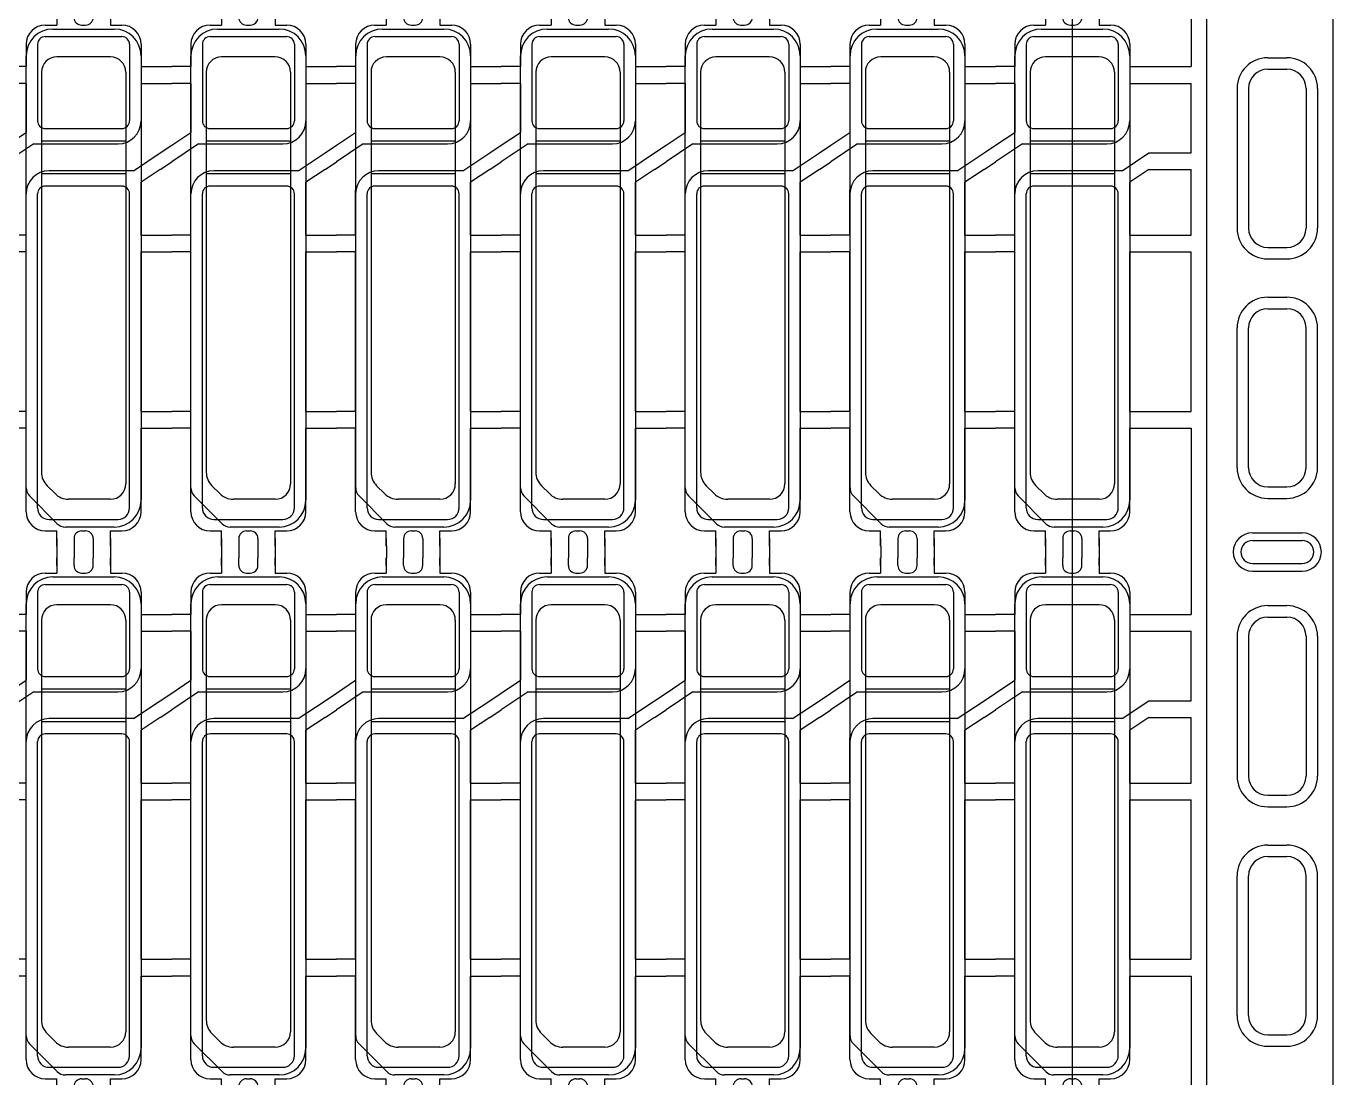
# Model space of a CAD drawing. Header units: millimetres. Extents: x -992 to 1678, y 98 to 1000.
# Drawn here: x -866.94 to -849.89, y 575.23 to 588.96 of the extents above; entities that cross this region are included whole.
import ezdxf

# ---------------------------------------------------------------- set-up
doc = ezdxf.new("R2010")
doc.units = ezdxf.units.MM
doc.linetypes.add('CENTER', pattern=[10.16, 6.35, -1.27, 1.27, -1.27])
doc.linetypes.add('HIDDEN', pattern=[1.905, 1.27, -0.635])
for name, color, linetype in [('1', 3, 'Continuous'), ('b etching', 1, 'Continuous'), ('CEN', 8, 'CENTER'), ('HID', 1, 'HIDDEN'), ('PPA', 2, 'Continuous')]:
    doc.layers.add(name, color=color, linetype=linetype)

# ---------------------------------------------------------------- blocks, each defined once
blk = doc.blocks.new('e1')
at = {"layer": '1'}
for p, q in [((-947.058, 906.581), (-947.058, 906.481)), ((-947.058, 906.481), (-947.058, 906.581)), ((-947.058, 906.581), (-947.058, 906.381)), ((-946.358, 906.581), (-946.358, 906.481)), ((-946.358, 906.481), (-946.358, 906.581)), ((-946.358, 906.581), (-946.358, 906.381)), ((-946.358, 906.381), (-946.208, 906.381)), ((-947.458, 906.131), (-947.458, 905.841)), ((-945.958, 906.131), (-945.958, 905.841)), ((-947.458, 905.841), (-947.708, 905.841)), ((-945.958, 905.841), (-945.708, 905.841)), ((-947.458, 905.621), (-947.708, 905.621)), ((-947.458, 905.621), (-947.458, 904.981)), ((-945.958, 905.621), (-945.958, 905.131)), ((-945.958, 905.621), (-945.708, 905.621)), ((-947.358, 904.831), (-946.258, 904.831)), ((-946.058, 904.481), (-947.158, 904.481)), ((-947.458, 903.641), (-947.458, 904.231)), ((-945.958, 903.641), (-945.958, 904.331)), ((-947.458, 903.641), (-947.708, 903.641)), ((-945.958, 903.641), (-945.708, 903.641)), ((-947.458, 903.421), (-947.708, 903.421)), ((-947.458, 901.341), (-947.458, 903.421)), ((-945.958, 901.341), (-945.958, 903.421)), ((-945.958, 903.421), (-945.708, 903.421)), ((-947.458, 901.341), (-947.708, 901.341)), ((-945.958, 901.341), (-945.708, 901.341)), ((-947.458, 901.121), (-947.708, 901.121)), ((-947.458, 900.031), (-947.458, 901.121)), ((-945.958, 900.031), (-945.958, 901.121)), ((-945.958, 901.121), (-945.708, 901.121)), ((-947.058, 899.581), (-947.058, 899.781)), ((-946.358, 899.781), (-946.208, 899.781)), ((-946.358, 899.581), (-946.358, 899.781)), ((-947.058, 899.581), (-947.058, 899.681)), ((-947.058, 899.681), (-947.058, 899.581)), ((-946.358, 899.581), (-946.358, 899.681)), ((-946.358, 899.681), (-946.358, 899.581))]:
    blk.add_line(p, q, dxfattribs=at)
at = {"layer": '1', "linetype": 'ByBlock'}
for p, q in [((-946.833, 906.481), (-946.833, 906.581)), ((-946.583, 906.481), (-946.583, 906.581)), ((-947.208, 906.381), (-947.058, 906.381)), ((-946.733, 906.381), (-946.683, 906.381)), ((-947.708, 904.814), (-947.458, 904.981)), ((-947.358, 904.831), (-947.708, 904.597)), ((-946.058, 904.481), (-945.708, 904.714)), ((-945.708, 904.497), (-945.958, 904.331)), ((-947.208, 899.781), (-947.058, 899.781)), ((-946.733, 899.781), (-946.683, 899.781)), ((-946.833, 899.681), (-946.833, 899.581)), ((-946.583, 899.681), (-946.583, 899.581))]:
    blk.add_line(p, q, dxfattribs=at)
at = {"layer": '1'}
for centre, radius, start, end in [((-947.208, 906.131), 0.25, 90, 180), ((-946.208, 906.131), 0.25, 0, 90), ((-946.258, 905.131), 0.3, 270, 0), ((-947.158, 904.181), 0.3, 90, 180), ((-947.208, 900.031), 0.25, 180, 270), ((-946.208, 900.031), 0.25, 270, 0)]:
    blk.add_arc(centre, radius, start, end, dxfattribs=at)
at = {"layer": '1', "linetype": 'ByBlock'}
for centre, start, end in [((-946.733, 906.481), 180, 270), ((-946.683, 906.481), 270, 0), ((-946.733, 899.681), 90, 180), ((-946.683, 899.681), 0, 90)]:
    blk.add_arc(centre, 0.1, start, end, dxfattribs=at)
blk = doc.blocks.new('e2')
at = {"layer": 'b etching', "linetype": 'ByBlock'}
for p, q in [((-947.208, 906.231), (-946.208, 906.231)), ((-947.308, 906.131), (-947.308, 905.131)), ((-946.108, 906.131), (-946.108, 905.131)), ((-947.208, 905.031), (-946.208, 905.031)), ((-947.308, 900.081), (-947.308, 904.181)), ((-946.208, 904.281), (-947.208, 904.281)), ((-946.108, 900.081), (-946.108, 904.181)), ((-947.158, 899.931), (-946.258, 899.931))]:
    blk.add_line(p, q, dxfattribs=at)
for centre, radius, start, end in [((-947.208, 906.131), 0.1, 90, 180), ((-946.208, 906.131), 0.1, 360, 90), ((-947.208, 905.131), 0.1, 180, 270), ((-946.208, 905.131), 0.1, 270, 360), ((-947.208, 904.181), 0.1, 90, 180), ((-946.208, 904.181), 0.1, 0, 90), ((-947.158, 900.081), 0.15, 180, 270), ((-946.258, 900.081), 0.15, 270, 0)]:
    blk.add_arc(centre, radius, start, end, dxfattribs=at)

msp = doc.modelspace()

# ---------------------------------------------------------------- linework, layer by layer
at = {"layer": '1', "linetype": 'ByBlock'}
for p, q in [((-851.73553085, 590.86062093), (-851.73553085, 588.43062093)), ((-865.18553085, 588.43062093), (-865.03553085, 588.43062093)), ((-863.03553085, 588.43062093), (-862.88553085, 588.43062093)), ((-860.88553085, 588.43062093), (-860.73553085, 588.43062093)), ((-858.73553085, 588.43062093), (-858.58553085, 588.43062093)), ((-856.58553085, 588.43062093), (-856.43553085, 588.43062093)), ((-854.43553085, 588.43062093), (-854.28553085, 588.43062093)), ((-852.28553085, 588.43062093), (-851.73553085, 588.43062093)), ((-865.18553085, 588.21062093), (-865.03553085, 588.21062093)), ((-863.03553085, 588.21062093), (-862.88553085, 588.21062093)), ((-860.88553085, 588.21062093), (-860.73553085, 588.21062093)), ((-858.73553085, 588.21062093), (-858.58553085, 588.21062093)), ((-856.58553085, 588.21062093), (-856.43553085, 588.21062093)), ((-854.43553085, 588.21062093), (-854.28553085, 588.21062093)), ((-852.28553085, 588.21062093), (-851.73553085, 588.21062093)), ((-851.73553085, 587.30395426), (-851.73553085, 588.21062093)), ((-865.18553085, 587.30395426), (-865.03553085, 587.40395426)), ((-863.03553085, 587.30395426), (-862.88553085, 587.40395426)), ((-860.88553085, 587.30395426), (-860.73553085, 587.40395426)), ((-858.73553085, 587.30395426), (-858.58553085, 587.40395426)), ((-856.58553085, 587.30395426), (-856.43553085, 587.40395426)), ((-854.43553085, 587.30395426), (-854.28553085, 587.40395426)), ((-852.28553085, 587.30395426), (-851.73553085, 587.30395426)), ((-865.18553085, 587.08728759), (-865.03553085, 587.18728759)), ((-863.03553085, 587.08728759), (-862.88553085, 587.18728759)), ((-860.88553085, 587.08728759), (-860.73553085, 587.18728759)), ((-858.73553085, 587.08728759), (-858.58553085, 587.18728759)), ((-856.58553085, 587.08728759), (-856.43553085, 587.18728759)), ((-854.43553085, 587.08728759), (-854.28553085, 587.18728759)), ((-852.28553085, 587.08728759), (-851.73553085, 587.08728759)), ((-851.73553085, 586.23062093), (-851.73553085, 587.08728759)), ((-865.18553085, 586.23062093), (-865.03553085, 586.23062093)), ((-863.03553085, 586.23062093), (-862.88553085, 586.23062093)), ((-860.88553085, 586.23062093), (-860.73553085, 586.23062093)), ((-858.73553085, 586.23062093), (-858.58553085, 586.23062093)), ((-856.58553085, 586.23062093), (-856.43553085, 586.23062093)), ((-854.43553085, 586.23062093), (-854.28553085, 586.23062093)), ((-852.28553085, 586.23062093), (-851.73553085, 586.23062093)), ((-865.18553085, 586.01062093), (-865.03553085, 586.01062093)), ((-863.03553085, 586.01062093), (-862.88553085, 586.01062093)), ((-860.88553085, 586.01062093), (-860.73553085, 586.01062093)), ((-858.73553085, 586.01062093), (-858.58553085, 586.01062093)), ((-856.58553085, 586.01062093), (-856.43553085, 586.01062093)), ((-854.43553085, 586.01062093), (-854.28553085, 586.01062093)), ((-852.28553085, 586.01062093), (-851.73553085, 586.01062093)), ((-851.73553085, 583.93062093), (-851.73553085, 586.01062093)), ((-865.18553085, 583.93062093), (-865.03553085, 583.93062093)), ((-863.03553085, 583.93062093), (-862.88553085, 583.93062093)), ((-860.88553085, 583.93062093), (-860.73553085, 583.93062093)), ((-858.73553085, 583.93062093), (-858.58553085, 583.93062093)), ((-856.58553085, 583.93062093), (-856.43553085, 583.93062093)), ((-854.43553085, 583.93062093), (-854.28553085, 583.93062093)), ((-852.28553085, 583.93062093), (-851.73553085, 583.93062093)), ((-865.18553085, 583.71062093), (-865.03553085, 583.71062093)), ((-863.03553085, 583.71062093), (-862.88553085, 583.71062093)), ((-860.88553085, 583.71062093), (-860.73553085, 583.71062093)), ((-858.73553085, 583.71062093), (-858.58553085, 583.71062093)), ((-856.58553085, 583.71062093), (-856.43553085, 583.71062093)), ((-854.43553085, 583.71062093), (-854.28553085, 583.71062093)), ((-852.28553085, 583.71062093), (-851.73553085, 583.71062093)), ((-851.73553085, 583.71062093), (-851.73553085, 581.28062093)), ((-866.53553085, 582.17062093), (-866.53553085, 582.02062093)), ((-866.31053085, 582.17062093), (-866.31053085, 582.02062093)), ((-866.06053085, 582.17062093), (-866.06053085, 582.02062093)), ((-865.83553085, 582.17062093), (-865.83553085, 582.02062093)), ((-864.38553085, 582.17062093), (-864.38553085, 582.02062093)), ((-864.16053085, 582.17062093), (-864.16053085, 582.02062093)), ((-863.91053085, 582.17062093), (-863.91053085, 582.02062093)), ((-863.68553085, 582.17062093), (-863.68553085, 582.02062093)), ((-862.23553085, 582.17062093), (-862.23553085, 582.02062093)), ((-862.01053085, 582.17062093), (-862.01053085, 582.02062093)), ((-861.76053085, 582.17062093), (-861.76053085, 582.02062093)), ((-861.53553085, 582.17062093), (-861.53553085, 582.02062093)), ((-860.08553085, 582.17062093), (-860.08553085, 582.02062093)), ((-859.86053085, 582.17062093), (-859.86053085, 582.02062093)), ((-859.61053085, 582.17062093), (-859.61053085, 582.02062093)), ((-859.38553085, 582.17062093), (-859.38553085, 582.02062093)), ((-857.93553085, 582.17062093), (-857.93553085, 582.02062093)), ((-857.71053085, 582.17062093), (-857.71053085, 582.02062093)), ((-857.46053085, 582.17062093), (-857.46053085, 582.02062093)), ((-857.23553085, 582.17062093), (-857.23553085, 582.02062093)), ((-855.78553085, 582.17062093), (-855.78553085, 582.02062093)), ((-855.56053085, 582.17062093), (-855.56053085, 582.02062093)), ((-855.31053085, 582.17062093), (-855.31053085, 582.02062093)), ((-855.08553085, 582.17062093), (-855.08553085, 582.02062093)), ((-853.63553085, 582.17062093), (-853.63553085, 582.02062093)), ((-853.41053085, 582.17062093), (-853.41053085, 582.02062093)), ((-853.16053085, 582.17062093), (-853.16053085, 582.02062093)), ((-852.93553085, 582.17062093), (-852.93553085, 582.02062093)), ((-865.18553085, 581.28062093), (-865.03553085, 581.28062093)), ((-863.03553085, 581.28062093), (-862.88553085, 581.28062093)), ((-860.88553085, 581.28062093), (-860.73553085, 581.28062093)), ((-858.73553085, 581.28062093), (-858.58553085, 581.28062093)), ((-856.58553085, 581.28062093), (-856.43553085, 581.28062093)), ((-854.43553085, 581.28062093), (-854.28553085, 581.28062093)), ((-852.28553085, 581.28062093), (-851.73553085, 581.28062093)), ((-865.18553085, 581.06062093), (-865.03553085, 581.06062093)), ((-863.03553085, 581.06062093), (-862.88553085, 581.06062093)), ((-860.88553085, 581.06062093), (-860.73553085, 581.06062093)), ((-858.73553085, 581.06062093), (-858.58553085, 581.06062093)), ((-856.58553085, 581.06062093), (-856.43553085, 581.06062093)), ((-854.43553085, 581.06062093), (-854.28553085, 581.06062093)), ((-852.28553085, 581.06062093), (-851.73553085, 581.06062093)), ((-851.73553085, 580.15395426), (-851.73553085, 581.06062093)), ((-865.18553085, 580.15395426), (-865.03553085, 580.25395426)), ((-863.03553085, 580.15395426), (-862.88553085, 580.25395426)), ((-860.88553085, 580.15395426), (-860.73553085, 580.25395426)), ((-858.73553085, 580.15395426), (-858.58553085, 580.25395426)), ((-856.58553085, 580.15395426), (-856.43553085, 580.25395426)), ((-854.43553085, 580.15395426), (-854.28553085, 580.25395426)), ((-852.28553085, 580.15395426), (-851.73553085, 580.15395426)), ((-865.18553085, 579.93728759), (-865.03553085, 580.03728759)), ((-863.03553085, 579.93728759), (-862.88553085, 580.03728759)), ((-860.88553085, 579.93728759), (-860.73553085, 580.03728759)), ((-858.73553085, 579.93728759), (-858.58553085, 580.03728759)), ((-856.58553085, 579.93728759), (-856.43553085, 580.03728759)), ((-854.43553085, 579.93728759), (-854.28553085, 580.03728759)), ((-852.28553085, 579.93728759), (-851.73553085, 579.93728759)), ((-851.73553085, 579.08062093), (-851.73553085, 579.93728759)), ((-865.18553085, 579.08062093), (-865.03553085, 579.08062093)), ((-863.03553085, 579.08062093), (-862.88553085, 579.08062093)), ((-860.88553085, 579.08062093), (-860.73553085, 579.08062093)), ((-858.73553085, 579.08062093), (-858.58553085, 579.08062093)), ((-856.58553085, 579.08062093), (-856.43553085, 579.08062093)), ((-854.43553085, 579.08062093), (-854.28553085, 579.08062093)), ((-852.28553085, 579.08062093), (-851.73553085, 579.08062093)), ((-865.18553085, 578.86062093), (-865.03553085, 578.86062093)), ((-863.03553085, 578.86062093), (-862.88553085, 578.86062093)), ((-860.88553085, 578.86062093), (-860.73553085, 578.86062093)), ((-858.73553085, 578.86062093), (-858.58553085, 578.86062093)), ((-856.58553085, 578.86062093), (-856.43553085, 578.86062093)), ((-854.43553085, 578.86062093), (-854.28553085, 578.86062093)), ((-852.28553085, 578.86062093), (-851.73553085, 578.86062093)), ((-851.73553085, 576.78062093), (-851.73553085, 578.86062093)), ((-865.18553085, 576.78062093), (-865.03553085, 576.78062093)), ((-863.03553085, 576.78062093), (-862.88553085, 576.78062093)), ((-860.88553085, 576.78062093), (-860.73553085, 576.78062093)), ((-858.73553085, 576.78062093), (-858.58553085, 576.78062093)), ((-856.58553085, 576.78062093), (-856.43553085, 576.78062093)), ((-854.43553085, 576.78062093), (-854.28553085, 576.78062093)), ((-852.28553085, 576.78062093), (-851.73553085, 576.78062093)), ((-865.18553085, 576.56062093), (-865.03553085, 576.56062093)), ((-863.03553085, 576.56062093), (-862.88553085, 576.56062093)), ((-860.88553085, 576.56062093), (-860.73553085, 576.56062093)), ((-858.73553085, 576.56062093), (-858.58553085, 576.56062093)), ((-856.58553085, 576.56062093), (-856.43553085, 576.56062093)), ((-854.43553085, 576.56062093), (-854.28553085, 576.56062093)), ((-852.28553085, 576.56062093), (-851.73553085, 576.56062093)), ((-851.73553085, 576.56062093), (-851.73553085, 574.13062093))]:
    msp.add_line(p, q, dxfattribs=at)
at = {"layer": '1'}
for p, q in [((-850.73553085, 588.39562093), (-850.48553085, 588.39562093)), ((-850.98553085, 588.14562093), (-850.98553085, 586.32062093)), ((-850.23553085, 588.14562093), (-850.23553085, 586.32062093)), ((-850.73553085, 586.07062093), (-850.48553085, 586.07062093)), ((-850.73553085, 585.27062093), (-850.48553085, 585.27062093)), ((-850.98553085, 583.19562093), (-850.98553085, 585.02062093)), ((-850.23553085, 583.19562093), (-850.23553085, 585.02062093)), ((-850.73553085, 582.94562093), (-850.48553085, 582.94562093)), ((-850.93553085, 582.24562093), (-850.28553085, 582.24562093)), ((-850.93553085, 582.24562093), (-850.28553085, 582.24562093)), ((-850.93553085, 581.94562093), (-850.28553085, 581.94562093)), ((-850.93553085, 581.94562093), (-850.28553085, 581.94562093)), ((-850.73553085, 581.24562093), (-850.48553085, 581.24562093)), ((-850.98553085, 580.99562093), (-850.98553085, 579.17062093)), ((-850.23553085, 580.99562093), (-850.23553085, 579.17062093)), ((-850.73553085, 578.92062093), (-850.48553085, 578.92062093)), ((-850.73553085, 578.12062093), (-850.48553085, 578.12062093)), ((-850.98553085, 576.04562093), (-850.98553085, 577.87062093)), ((-850.23553085, 576.04562093), (-850.23553085, 577.87062093)), ((-850.73553085, 575.79562093), (-850.48553085, 575.79562093))]:
    msp.add_line(p, q, dxfattribs=at)
for centre, radius, start, end in [((-850.73553085, 588.14562093), 0.25, 90, 180), ((-850.48553085, 588.14562093), 0.25, 0, 90), ((-850.73553085, 586.32062093), 0.25, 180, 270), ((-850.48553085, 586.32062093), 0.25, 270, 0), ((-850.73553085, 585.02062093), 0.25, 90, 180), ((-850.48553085, 585.02062093), 0.25, 360, 90), ((-850.73553085, 583.19562093), 0.25, 180, 270), ((-850.48553085, 583.19562093), 0.25, 270, 360), ((-850.93553085, 582.09562093), 0.15, 90, 270), ((-850.93553085, 582.09562093), 0.15, 90, 270), ((-850.28553085, 582.09562093), 0.15, 270, 90), ((-850.28553085, 582.09562093), 0.15, 270, 90), ((-850.73553085, 580.99562093), 0.25, 90, 180), ((-850.48553085, 580.99562093), 0.25, 0, 90), ((-850.73553085, 579.17062093), 0.25, 180, 270), ((-850.48553085, 579.17062093), 0.25, 270, 0), ((-850.73553085, 577.87062093), 0.25, 90, 180), ((-850.48553085, 577.87062093), 0.25, 360, 90), ((-850.73553085, 576.04562093), 0.25, 180, 270), ((-850.48553085, 576.04562093), 0.25, 270, 360)]:
    msp.add_arc(centre, radius, start, end, dxfattribs=at)
at = {"layer": 'CEN', "linetype": 'ByBlock'}
msp.add_line((-853.28553085, 604.77062093), (-853.28553085, 537.97062093), dxfattribs=at)
at = {"layer": 'HID', "linetype": 'ByBlock'}
for p, q in [((-851.53553085, 596.62062093), (-851.53553085, 546.12062093)), ((-850.73553085, 588.54562093), (-850.48553085, 588.54562093)), ((-851.13553085, 588.14562093), (-851.13553085, 586.32062093)), ((-850.08553085, 588.14562093), (-850.08553085, 586.32062093)), ((-850.73553085, 585.92062093), (-850.48553085, 585.92062093)), ((-850.73553085, 585.42062093), (-850.48553085, 585.42062093)), ((-851.13553085, 583.19562093), (-851.13553085, 585.02062093)), ((-850.08553085, 583.19562093), (-850.08553085, 585.02062093)), ((-850.73553085, 582.79562093), (-850.48553085, 582.79562093)), ((-850.93553085, 582.34562093), (-850.28553085, 582.34562093)), ((-850.93553085, 581.84562093), (-850.28553085, 581.84562093)), ((-850.73553085, 581.39562093), (-850.48553085, 581.39562093)), ((-851.13553085, 580.99562093), (-851.13553085, 579.17062093)), ((-850.08553085, 580.99562093), (-850.08553085, 579.17062093)), ((-850.73553085, 578.77062093), (-850.48553085, 578.77062093)), ((-850.73553085, 578.27062093), (-850.48553085, 578.27062093)), ((-851.13553085, 576.04562093), (-851.13553085, 577.87062093)), ((-850.08553085, 576.04562093), (-850.08553085, 577.87062093)), ((-850.73553085, 575.64562093), (-850.48553085, 575.64562093))]:
    msp.add_line(p, q, dxfattribs=at)
for centre, radius, start, end in [((-850.73553085, 588.14562093), 0.4, 90, 180), ((-850.48553085, 588.14562093), 0.4, 0, 90), ((-850.73553085, 586.32062093), 0.4, 180, 270), ((-850.48553085, 586.32062093), 0.4, 270, 0), ((-850.73553085, 585.02062093), 0.4, 90, 180), ((-850.48553085, 585.02062093), 0.4, 360, 90), ((-850.73553085, 583.19562093), 0.4, 180, 270), ((-850.48553085, 583.19562093), 0.4, 270, 360), ((-850.93553085, 582.09562093), 0.25, 90, 270), ((-850.28553085, 582.09562093), 0.25, 270, 90), ((-850.73553085, 580.99562093), 0.4, 90, 180), ((-850.48553085, 580.99562093), 0.4, 0, 90), ((-850.73553085, 579.17062093), 0.4, 180, 270), ((-850.48553085, 579.17062093), 0.4, 270, 0), ((-850.73553085, 577.87062093), 0.4, 90, 180), ((-850.48553085, 577.87062093), 0.4, 360, 90), ((-850.73553085, 576.04562093), 0.4, 180, 270), ((-850.48553085, 576.04562093), 0.4, 270, 360)]:
    msp.add_arc(centre, radius, start, end, dxfattribs=at)
at = {"layer": 'PPA', "linetype": 'ByBlock'}
for p, q in [((-849.88553085, 598.42062093), (-849.88553085, 544.32062093)), ((-866.58553085, 588.92062093), (-865.78553085, 588.92062093)), ((-864.43553085, 588.92062093), (-863.63553085, 588.92062093)), ((-862.28553085, 588.92062093), (-861.48553085, 588.92062093)), ((-860.13553085, 588.92062093), (-859.33553085, 588.92062093)), ((-857.98553085, 588.92062093), (-857.18553085, 588.92062093)), ((-855.83553085, 588.92062093), (-855.03553085, 588.92062093)), ((-853.68553085, 588.92062093), (-852.88553085, 588.92062093)), ((-866.93553085, 582.93275296), (-866.93553085, 588.57062093)), ((-865.43553085, 588.57062093), (-865.43553085, 582.77062093)), ((-864.78553085, 582.93275296), (-864.78553085, 588.57062093)), ((-863.28553085, 588.57062093), (-863.28553085, 582.77062093)), ((-862.63553085, 582.93275296), (-862.63553085, 588.57062093)), ((-861.13553085, 588.57062093), (-861.13553085, 582.77062093)), ((-860.48553085, 582.93275296), (-860.48553085, 588.57062093)), ((-858.98553085, 588.57062093), (-858.98553085, 582.77062093)), ((-858.33553085, 582.93275296), (-858.33553085, 588.57062093)), ((-856.83553085, 588.57062093), (-856.83553085, 582.77062093)), ((-856.18553085, 582.93275296), (-856.18553085, 588.57062093)), ((-854.68553085, 588.57062093), (-854.68553085, 582.77062093)), ((-854.03553085, 582.93275296), (-854.03553085, 588.57062093)), ((-852.53553085, 588.57062093), (-852.53553085, 582.77062093)), ((-865.83553085, 588.55698456), (-866.53553085, 588.55698456)), ((-863.68553085, 588.55698456), (-864.38553085, 588.55698456)), ((-861.53553085, 588.55698456), (-862.23553085, 588.55698456)), ((-859.38553085, 588.55698456), (-860.08553085, 588.55698456)), ((-857.23553085, 588.55698456), (-857.93553085, 588.55698456)), ((-855.08553085, 588.55698456), (-855.78553085, 588.55698456)), ((-852.93553085, 588.55698456), (-853.63553085, 588.55698456)), ((-866.73553085, 588.35698456), (-866.73553085, 583.13781068)), ((-865.63553085, 588.35698456), (-865.63553085, 582.98425729)), ((-864.58553085, 588.35698456), (-864.58553085, 583.13781068)), ((-863.48553085, 588.35698456), (-863.48553085, 582.98425729)), ((-862.43553085, 588.35698456), (-862.43553085, 583.13781068)), ((-861.33553085, 588.35698456), (-861.33553085, 582.98425729)), ((-860.28553085, 588.35698456), (-860.28553085, 583.13781068)), ((-859.18553085, 588.35698456), (-859.18553085, 582.98425729)), ((-858.13553085, 588.35698456), (-858.13553085, 583.13781068)), ((-857.03553085, 588.35698456), (-857.03553085, 582.98425729)), ((-855.98553085, 588.35698456), (-855.98553085, 583.13781068)), ((-854.88553085, 588.35698456), (-854.88553085, 582.98425729)), ((-853.83553085, 588.35698456), (-853.83553085, 583.13781068)), ((-852.73553085, 588.35698456), (-852.73553085, 582.98425729)), ((-866.73553085, 587.46062093), (-865.63553085, 587.46062093)), ((-864.58553085, 587.46062093), (-863.48553085, 587.46062093)), ((-862.43553085, 587.46062093), (-861.33553085, 587.46062093)), ((-860.28553085, 587.46062093), (-859.18553085, 587.46062093)), ((-858.13553085, 587.46062093), (-857.03553085, 587.46062093)), ((-855.98553085, 587.46062093), (-854.88553085, 587.46062093)), ((-853.83553085, 587.46062093), (-852.73553085, 587.46062093)), ((-865.63553085, 587.03062093), (-866.73553085, 587.03062093)), ((-863.48553085, 587.03062093), (-864.58553085, 587.03062093)), ((-861.33553085, 587.03062093), (-862.43553085, 587.03062093)), ((-859.18553085, 587.03062093), (-860.28553085, 587.03062093)), ((-857.03553085, 587.03062093), (-858.13553085, 587.03062093)), ((-854.88553085, 587.03062093), (-855.98553085, 587.03062093)), ((-852.73553085, 587.03062093), (-853.83553085, 587.03062093)), ((-866.66230754, 582.96103399), (-866.55875415, 582.8574806)), ((-864.51230754, 582.96103399), (-864.40875415, 582.8574806)), ((-862.36230754, 582.96103399), (-862.25875415, 582.8574806)), ((-860.21230754, 582.96103399), (-860.10875415, 582.8574806)), ((-858.06230754, 582.96103399), (-857.95875415, 582.8574806)), ((-855.91230754, 582.96103399), (-855.80875415, 582.8574806)), ((-853.76230754, 582.96103399), (-853.65875415, 582.8574806)), ((-866.89159687, 582.82668695), (-866.52946483, 582.46455491)), ((-865.83553085, 582.78425729), (-866.38197746, 582.78425729)), ((-864.74159687, 582.82668695), (-864.37946483, 582.46455491)), ((-863.68553085, 582.78425729), (-864.23197746, 582.78425729)), ((-862.59159687, 582.82668695), (-862.22946483, 582.46455491)), ((-861.53553085, 582.78425729), (-862.08197746, 582.78425729)), ((-860.44159687, 582.82668695), (-860.07946483, 582.46455491)), ((-859.38553085, 582.78425729), (-859.93197746, 582.78425729)), ((-858.29159687, 582.82668695), (-857.92946483, 582.46455491)), ((-857.23553085, 582.78425729), (-857.78197746, 582.78425729)), ((-856.14159687, 582.82668695), (-855.77946483, 582.46455491)), ((-855.08553085, 582.78425729), (-855.63197746, 582.78425729)), ((-853.99159687, 582.82668695), (-853.62946483, 582.46455491)), ((-852.93553085, 582.78425729), (-853.48197746, 582.78425729)), ((-865.78553085, 582.42062093), (-866.42339881, 582.42062093)), ((-863.63553085, 582.42062093), (-864.27339881, 582.42062093)), ((-861.48553085, 582.42062093), (-862.12339881, 582.42062093)), ((-859.33553085, 582.42062093), (-859.97339881, 582.42062093)), ((-857.18553085, 582.42062093), (-857.82339881, 582.42062093)), ((-855.03553085, 582.42062093), (-855.67339881, 582.42062093)), ((-852.88553085, 582.42062093), (-853.52339881, 582.42062093)), ((-866.58553085, 581.77062093), (-865.78553085, 581.77062093)), ((-864.43553085, 581.77062093), (-863.63553085, 581.77062093)), ((-862.28553085, 581.77062093), (-861.48553085, 581.77062093)), ((-860.13553085, 581.77062093), (-859.33553085, 581.77062093)), ((-857.98553085, 581.77062093), (-857.18553085, 581.77062093)), ((-855.83553085, 581.77062093), (-855.03553085, 581.77062093)), ((-853.68553085, 581.77062093), (-852.88553085, 581.77062093)), ((-866.93553085, 575.78275296), (-866.93553085, 581.42062093)), ((-865.83553085, 581.40698456), (-866.53553085, 581.40698456)), ((-865.43553085, 581.42062093), (-865.43553085, 575.62062093)), ((-864.78553085, 575.78275296), (-864.78553085, 581.42062093)), ((-863.68553085, 581.40698456), (-864.38553085, 581.40698456)), ((-863.28553085, 581.42062093), (-863.28553085, 575.62062093)), ((-862.63553085, 575.78275296), (-862.63553085, 581.42062093)), ((-861.53553085, 581.40698456), (-862.23553085, 581.40698456)), ((-861.13553085, 581.42062093), (-861.13553085, 575.62062093)), ((-860.48553085, 575.78275296), (-860.48553085, 581.42062093)), ((-859.38553085, 581.40698456), (-860.08553085, 581.40698456)), ((-858.98553085, 581.42062093), (-858.98553085, 575.62062093)), ((-858.33553085, 575.78275296), (-858.33553085, 581.42062093)), ((-857.23553085, 581.40698456), (-857.93553085, 581.40698456)), ((-856.83553085, 581.42062093), (-856.83553085, 575.62062093)), ((-856.18553085, 575.78275296), (-856.18553085, 581.42062093)), ((-855.08553085, 581.40698456), (-855.78553085, 581.40698456)), ((-854.68553085, 581.42062093), (-854.68553085, 575.62062093)), ((-854.03553085, 575.78275296), (-854.03553085, 581.42062093)), ((-852.93553085, 581.40698456), (-853.63553085, 581.40698456)), ((-852.53553085, 581.42062093), (-852.53553085, 575.62062093)), ((-866.73553085, 581.20698456), (-866.73553085, 575.98781068)), ((-865.63553085, 581.20698456), (-865.63553085, 575.83425729)), ((-864.58553085, 581.20698456), (-864.58553085, 575.98781068)), ((-863.48553085, 581.20698456), (-863.48553085, 575.83425729)), ((-862.43553085, 581.20698456), (-862.43553085, 575.98781068)), ((-861.33553085, 581.20698456), (-861.33553085, 575.83425729)), ((-860.28553085, 581.20698456), (-860.28553085, 575.98781068)), ((-859.18553085, 581.20698456), (-859.18553085, 575.83425729)), ((-858.13553085, 581.20698456), (-858.13553085, 575.98781068)), ((-857.03553085, 581.20698456), (-857.03553085, 575.83425729)), ((-855.98553085, 581.20698456), (-855.98553085, 575.98781068)), ((-854.88553085, 581.20698456), (-854.88553085, 575.83425729)), ((-853.83553085, 581.20698456), (-853.83553085, 575.98781068)), ((-852.73553085, 581.20698456), (-852.73553085, 575.83425729)), ((-866.73553085, 580.31062093), (-865.63553085, 580.31062093)), ((-864.58553085, 580.31062093), (-863.48553085, 580.31062093)), ((-862.43553085, 580.31062093), (-861.33553085, 580.31062093)), ((-860.28553085, 580.31062093), (-859.18553085, 580.31062093)), ((-858.13553085, 580.31062093), (-857.03553085, 580.31062093)), ((-855.98553085, 580.31062093), (-854.88553085, 580.31062093)), ((-853.83553085, 580.31062093), (-852.73553085, 580.31062093)), ((-865.63553085, 579.88062093), (-866.73553085, 579.88062093)), ((-863.48553085, 579.88062093), (-864.58553085, 579.88062093)), ((-861.33553085, 579.88062093), (-862.43553085, 579.88062093)), ((-859.18553085, 579.88062093), (-860.28553085, 579.88062093)), ((-857.03553085, 579.88062093), (-858.13553085, 579.88062093)), ((-854.88553085, 579.88062093), (-855.98553085, 579.88062093)), ((-852.73553085, 579.88062093), (-853.83553085, 579.88062093)), ((-866.66230754, 575.81103399), (-866.55875415, 575.7074806)), ((-864.51230754, 575.81103399), (-864.40875415, 575.7074806)), ((-862.36230754, 575.81103399), (-862.25875415, 575.7074806)), ((-860.21230754, 575.81103399), (-860.10875415, 575.7074806)), ((-858.06230754, 575.81103399), (-857.95875415, 575.7074806)), ((-855.91230754, 575.81103399), (-855.80875415, 575.7074806)), ((-853.76230754, 575.81103399), (-853.65875415, 575.7074806)), ((-866.89159687, 575.67668695), (-866.52946483, 575.31455491)), ((-865.83553085, 575.63425729), (-866.38197746, 575.63425729)), ((-864.74159687, 575.67668695), (-864.37946483, 575.31455491)), ((-863.68553085, 575.63425729), (-864.23197746, 575.63425729)), ((-862.59159687, 575.67668695), (-862.22946483, 575.31455491)), ((-861.53553085, 575.63425729), (-862.08197746, 575.63425729)), ((-860.44159687, 575.67668695), (-860.07946483, 575.31455491)), ((-859.38553085, 575.63425729), (-859.93197746, 575.63425729)), ((-858.29159687, 575.67668695), (-857.92946483, 575.31455491)), ((-857.23553085, 575.63425729), (-857.78197746, 575.63425729)), ((-856.14159687, 575.67668695), (-855.77946483, 575.31455491)), ((-855.08553085, 575.63425729), (-855.63197746, 575.63425729)), ((-853.99159687, 575.67668695), (-853.62946483, 575.31455491)), ((-852.93553085, 575.63425729), (-853.48197746, 575.63425729)), ((-865.78553085, 575.27062093), (-866.42339881, 575.27062093)), ((-863.63553085, 575.27062093), (-864.27339881, 575.27062093)), ((-861.48553085, 575.27062093), (-862.12339881, 575.27062093)), ((-859.33553085, 575.27062093), (-859.97339881, 575.27062093)), ((-857.18553085, 575.27062093), (-857.82339881, 575.27062093)), ((-855.03553085, 575.27062093), (-855.67339881, 575.27062093)), ((-852.88553085, 575.27062093), (-853.52339881, 575.27062093))]:
    msp.add_line(p, q, dxfattribs=at)
for centre, radius, start, end in [((-866.58553085, 588.57062093), 0.35, 90, 180), ((-865.78553085, 588.57062093), 0.35, 0, 90), ((-864.43553085, 588.57062093), 0.35, 90, 180), ((-863.63553085, 588.57062093), 0.35, 0, 90), ((-862.28553085, 588.57062093), 0.35, 90, 180), ((-861.48553085, 588.57062093), 0.35, 0, 90), ((-860.13553085, 588.57062093), 0.35, 90, 180), ((-859.33553085, 588.57062093), 0.35, 0, 90), ((-857.98553085, 588.57062093), 0.35, 90, 180), ((-857.18553085, 588.57062093), 0.35, 0, 90), ((-855.83553085, 588.57062093), 0.35, 90, 180), ((-855.03553085, 588.57062093), 0.35, 0, 90), ((-853.68553085, 588.57062093), 0.35, 90, 180), ((-852.88553085, 588.57062093), 0.35, 0, 90), ((-866.53553085, 588.35698456), 0.2, 90, 180), ((-865.83553085, 588.35698456), 0.2, 0, 90), ((-864.38553085, 588.35698456), 0.2, 90, 180), ((-863.68553085, 588.35698456), 0.2, 0, 90), ((-862.23553085, 588.35698456), 0.2, 90, 180), ((-861.53553085, 588.35698456), 0.2, 0, 90), ((-860.08553085, 588.35698456), 0.2, 90, 180), ((-859.38553085, 588.35698456), 0.2, 0, 90), ((-857.93553085, 588.35698456), 0.2, 90, 180), ((-857.23553085, 588.35698456), 0.2, 0, 90), ((-855.78553085, 588.35698456), 0.2, 90, 180), ((-855.08553085, 588.35698456), 0.2, 0, 90), ((-853.63553085, 588.35698456), 0.2, 90, 180), ((-852.93553085, 588.35698456), 0.2, 0, 90), ((-866.48553085, 583.13781068), 0.25, 180, 225), ((-864.33553085, 583.13781068), 0.25, 180, 225), ((-862.18553085, 583.13781068), 0.25, 180, 225), ((-860.03553085, 583.13781068), 0.25, 180, 225), ((-857.88553085, 583.13781068), 0.25, 180, 225), ((-855.73553085, 583.13781068), 0.25, 180, 225), ((-853.58553085, 583.13781068), 0.25, 180, 225), ((-865.83553085, 582.98425729), 0.2, 270, 0), ((-863.68553085, 582.98425729), 0.2, 270, 0), ((-861.53553085, 582.98425729), 0.2, 270, 0), ((-859.38553085, 582.98425729), 0.2, 270, 0), ((-857.23553085, 582.98425729), 0.2, 270, 0), ((-855.08553085, 582.98425729), 0.2, 270, 0), ((-852.93553085, 582.98425729), 0.2, 270, 0), ((-866.78553085, 582.93275296), 0.15, 180, 225), ((-866.38197746, 583.03425729), 0.25, 225, 270), ((-865.78553085, 582.77062093), 0.35, 270, 0), ((-864.63553085, 582.93275296), 0.15, 180, 225), ((-864.23197746, 583.03425729), 0.25, 225, 270), ((-863.63553085, 582.77062093), 0.35, 270, 0), ((-862.48553085, 582.93275296), 0.15, 180, 225), ((-862.08197746, 583.03425729), 0.25, 225, 270), ((-861.48553085, 582.77062093), 0.35, 270, 0), ((-860.33553085, 582.93275296), 0.15, 180, 225), ((-859.93197746, 583.03425729), 0.25, 225, 270), ((-859.33553085, 582.77062093), 0.35, 270, 0), ((-858.18553085, 582.93275296), 0.15, 180, 225), ((-857.78197746, 583.03425729), 0.25, 225, 270), ((-857.18553085, 582.77062093), 0.35, 270, 0), ((-856.03553085, 582.93275296), 0.15, 180, 225), ((-855.63197746, 583.03425729), 0.25, 225, 270), ((-855.03553085, 582.77062093), 0.35, 270, 0), ((-853.88553085, 582.93275296), 0.15, 180, 225), ((-853.48197746, 583.03425729), 0.25, 225, 270), ((-852.88553085, 582.77062093), 0.35, 270, 0), ((-866.42339881, 582.57062093), 0.15, 225, 270), ((-864.27339881, 582.57062093), 0.15, 225, 270), ((-862.12339881, 582.57062093), 0.15, 225, 270), ((-859.97339881, 582.57062093), 0.15, 225, 270), ((-857.82339881, 582.57062093), 0.15, 225, 270), ((-855.67339881, 582.57062093), 0.15, 225, 270), ((-853.52339881, 582.57062093), 0.15, 225, 270), ((-866.58553085, 581.42062093), 0.35, 90, 180), ((-865.78553085, 581.42062093), 0.35, 0, 90), ((-864.43553085, 581.42062093), 0.35, 90, 180), ((-863.63553085, 581.42062093), 0.35, 0, 90), ((-862.28553085, 581.42062093), 0.35, 90, 180), ((-861.48553085, 581.42062093), 0.35, 0, 90), ((-860.13553085, 581.42062093), 0.35, 90, 180), ((-859.33553085, 581.42062093), 0.35, 0, 90), ((-857.98553085, 581.42062093), 0.35, 90, 180), ((-857.18553085, 581.42062093), 0.35, 0, 90), ((-855.83553085, 581.42062093), 0.35, 90, 180), ((-855.03553085, 581.42062093), 0.35, 0, 90), ((-853.68553085, 581.42062093), 0.35, 90, 180), ((-852.88553085, 581.42062093), 0.35, 0, 90), ((-866.53553085, 581.20698456), 0.2, 90, 180), ((-865.83553085, 581.20698456), 0.2, 0, 90), ((-864.38553085, 581.20698456), 0.2, 90, 180), ((-863.68553085, 581.20698456), 0.2, 0, 90), ((-862.23553085, 581.20698456), 0.2, 90, 180), ((-861.53553085, 581.20698456), 0.2, 0, 90), ((-860.08553085, 581.20698456), 0.2, 90, 180), ((-859.38553085, 581.20698456), 0.2, 0, 90), ((-857.93553085, 581.20698456), 0.2, 90, 180), ((-857.23553085, 581.20698456), 0.2, 0, 90), ((-855.78553085, 581.20698456), 0.2, 90, 180), ((-855.08553085, 581.20698456), 0.2, 0, 90), ((-853.63553085, 581.20698456), 0.2, 90, 180), ((-852.93553085, 581.20698456), 0.2, 0, 90), ((-866.48553085, 575.98781068), 0.25, 180, 225), ((-864.33553085, 575.98781068), 0.25, 180, 225), ((-862.18553085, 575.98781068), 0.25, 180, 225), ((-860.03553085, 575.98781068), 0.25, 180, 225), ((-857.88553085, 575.98781068), 0.25, 180, 225), ((-855.73553085, 575.98781068), 0.25, 180, 225), ((-853.58553085, 575.98781068), 0.25, 180, 225), ((-866.78553085, 575.78275296), 0.15, 180, 225), ((-865.83553085, 575.83425729), 0.2, 270, 0), ((-864.63553085, 575.78275296), 0.15, 180, 225), ((-863.68553085, 575.83425729), 0.2, 270, 0), ((-862.48553085, 575.78275296), 0.15, 180, 225), ((-861.53553085, 575.83425729), 0.2, 270, 0), ((-860.33553085, 575.78275296), 0.15, 180, 225), ((-859.38553085, 575.83425729), 0.2, 270, 0), ((-858.18553085, 575.78275296), 0.15, 180, 225), ((-857.23553085, 575.83425729), 0.2, 270, 0), ((-856.03553085, 575.78275296), 0.15, 180, 225), ((-855.08553085, 575.83425729), 0.2, 270, 0), ((-853.88553085, 575.78275296), 0.15, 180, 225), ((-852.93553085, 575.83425729), 0.2, 270, 0), ((-866.38197746, 575.88425729), 0.25, 225, 270), ((-865.78553085, 575.62062093), 0.35, 270, 0), ((-864.23197746, 575.88425729), 0.25, 225, 270), ((-863.63553085, 575.62062093), 0.35, 270, 0), ((-862.08197746, 575.88425729), 0.25, 225, 270), ((-861.48553085, 575.62062093), 0.35, 270, 0), ((-859.93197746, 575.88425729), 0.25, 225, 270), ((-859.33553085, 575.62062093), 0.35, 270, 0), ((-857.78197746, 575.88425729), 0.25, 225, 270), ((-857.18553085, 575.62062093), 0.35, 270, 0), ((-855.63197746, 575.88425729), 0.25, 225, 270), ((-855.03553085, 575.62062093), 0.35, 270, 0), ((-853.48197746, 575.88425729), 0.25, 225, 270), ((-852.88553085, 575.62062093), 0.35, 270, 0), ((-866.42339881, 575.42062093), 0.15, 225, 270), ((-864.27339881, 575.42062093), 0.15, 225, 270), ((-862.12339881, 575.42062093), 0.15, 225, 270), ((-859.97339881, 575.42062093), 0.15, 225, 270), ((-857.82339881, 575.42062093), 0.15, 225, 270), ((-855.67339881, 575.42062093), 0.15, 225, 270), ((-853.52339881, 575.42062093), 0.15, 225, 270)]:
    msp.add_arc(centre, radius, start, end, dxfattribs=at)

# ---------------------------------------------------------------- block references
at = {"linetype": 'ByBlock'}
for name, p in [('e1', (80.52201547, -317.41006667)), ('e1', (82.67201547, -317.41006667)), ('e1', (84.82201547, -317.41006667)), ('e1', (86.97201547, -317.41006667)), ('e1', (89.12201547, -317.41006667)), ('e1', (91.27201547, -317.41006667)), ('e1', (93.42201547, -317.41006667)), ('e2', (80.52201547, -317.41006667)), ('e2', (82.67201547, -317.41006667)), ('e2', (84.82201547, -317.41006667)), ('e2', (86.97201547, -317.41006667)), ('e2', (89.12201547, -317.41006667)), ('e2', (91.27201547, -317.41006667)), ('e2', (93.42201547, -317.41006667)), ('e1', (80.52201547, -324.56006667)), ('e1', (82.67201547, -324.56006667)), ('e1', (84.82201547, -324.56006667)), ('e1', (86.97201547, -324.56006667)), ('e1', (89.12201547, -324.56006667)), ('e1', (91.27201547, -324.56006667)), ('e1', (93.42201547, -324.56006667)), ('e2', (80.52201547, -324.56006667)), ('e2', (82.67201547, -324.56006667)), ('e2', (84.82201547, -324.56006667)), ('e2', (86.97201547, -324.56006667)), ('e2', (89.12201547, -324.56006667)), ('e2', (91.27201547, -324.56006667)), ('e2', (93.42201547, -324.56006667))]:
    msp.add_blockref(name, p, dxfattribs=at)

doc.saveas('drawing.dxf')
